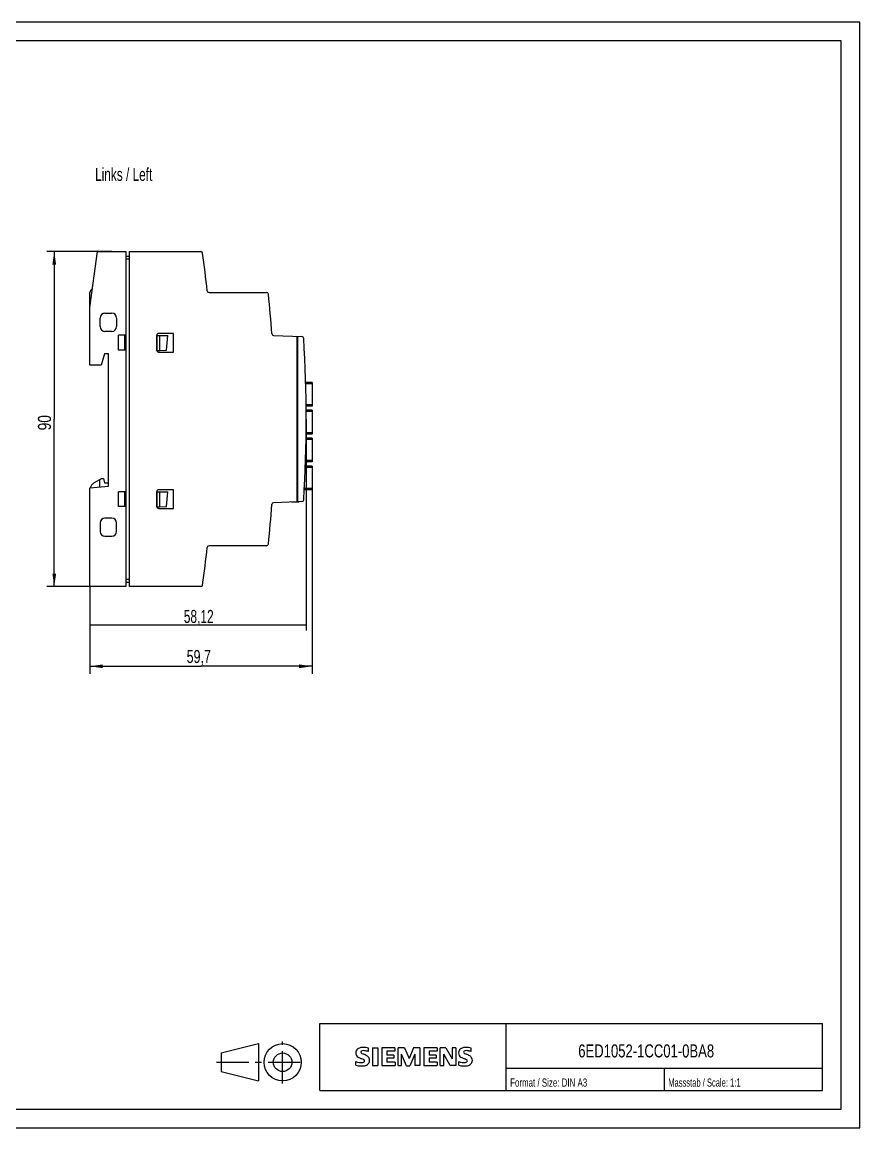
# Model space of a CAD drawing. Extents: x 0 to 420, y 0 to 297.
# Drawn here: x 195.1 to 420, y 0 to 297 of the extents above; entities that cross this region are included whole.
import ezdxf

# ---------------------------------------------------------------- set-up
doc = ezdxf.new("R2010")
doc.units = 0
doc.header["$LTSCALE"] = 23.1
doc.linetypes.add('CENTER', pattern=[0.6, 0.375, -0.075, 0.075, -0.075])
for name, color, linetype in [('11000_LEFT', 7, 'CONTINUOUS'), ('11100_DIM_LEFT', 7, 'CONTINUOUS'), ('11300_LEFT_GERMAN_ENGLISH', 7, 'CONTINUOUS'), ('90000_FRAME', 7, 'CONTINUOUS'), ('91000_TIP', 7, 'CONTINUOUS')]:
    doc.layers.add(name, color=color, linetype=linetype)
doc.styles.get("Standard").update_dxf_attribs({"font": 'txt', "width": 0.8})
doc.dimstyles.new('DIMSTYLE_1', dxfattribs={"dimtxt": 3.5, "dimasz": 3.5, "dimexe": 0.18, "dimexo": 0.0625, "dimgap": 0.09, "dimtad": 1, "dimtxsty": 'STANDARD', "dimcen": 0.09, "dimazin": 3, "dimtp": 0.05, "dimtm": 0.05, "dimtfac": 1, "dimtofl": 0, "dimtmove": 0, "dimatfit": 3, "dimtolj": 1})

# ---------------------------------------------------------------- blocks, each defined once
blk = doc.blocks.new('*D1')
at = {"layer": '11100_DIM_LEFT', "linetype": 'CONTINUOUS'}
for p, q in [((272.915624, 171.719332), (272.915624, 121.98147)), ((213.215624, 145.376257), (213.215624, 121.98147)), ((213.215624, 123.98147), (243.065624, 123.98147)), ((272.915624, 123.98147), (243.065624, 123.98147))]:
    blk.add_line(p, q, dxfattribs=at)
for points in [[(216.715624, 124.48147), (213.215624, 123.98147), (216.715624, 123.48147)], [(269.415624, 123.48147), (272.915624, 123.98147), (269.415624, 124.48147)]]:
    blk.add_solid(points, dxfattribs=at)
at = {"layer": '11100_DIM_LEFT', "linetype": 'CONTINUOUS', "width": 0.714286}
blk.add_text('59,7', height=3.5, dxfattribs=at).set_placement((239.234966, 124.85647))
blk = doc.blocks.new('*D2')
at = {"layer": '11100_DIM_LEFT', "linetype": 'CONTINUOUS'}
for p, q in [((219.11968, 235.376257), (201.686961, 235.376257)), ((203.686961, 235.376257), (203.686961, 190.376257)), ((203.686961, 145.376257), (203.686961, 190.376257)), ((218.064624, 145.376257), (201.686961, 145.376257))]:
    blk.add_line(p, q, dxfattribs=at)
for points in [[(204.186961, 231.876257), (203.686961, 235.376257), (203.186961, 231.876257)], [(203.186961, 148.876257), (203.686961, 145.376257), (204.186961, 148.876257)]]:
    blk.add_solid(points, dxfattribs=at)
at = {"layer": '11100_DIM_LEFT', "linetype": 'CONTINUOUS', "width": 0.785714}
blk.add_text('90', height=3.5, rotation=90, dxfattribs=at).set_placement((202.811961, 187.356388))

msp = doc.modelspace()

# ---------------------------------------------------------------- linework, layer by layer
at = {"layer": '11000_LEFT', "color": 7, "linetype": 'CONTINUOUS'}
for p, q in [((213.216, 220.376), (215.324, 235.376)), ((215.324, 235.376), (222.916, 235.376)), ((222.916, 235.376), (222.916, 145.376)), ((223.816, 235.376), (223.816, 145.376)), ((223.816, 235.376), (243.037, 235.376)), ((222.916, 234.176), (223.816, 234.176)), ((222.916, 233.376), (223.816, 233.376)), ((213.266, 220.732), (213.266, 224.376)), ((245.266, 224.376), (260.71, 224.376)), ((213.216, 204.876), (213.216, 220.376)), ((215.991, 215.226), (215.991, 217.526)), ((217.291, 218.826), (219.141, 218.826)), ((220.441, 217.526), (220.441, 215.226)), ((219.141, 213.926), (217.291, 213.926)), ((220.916, 208.876), (220.916, 212.876)), ((222.916, 212.876), (220.916, 212.876)), ((222.526, 212.876), (222.526, 208.876)), ((231.216, 212.876), (231.216, 208.876)), ((231.264, 208.834), (231.266, 212.83)), ((231.266, 212.873), (231.266, 212.83)), ((231.266, 212.873), (234.219, 212.872)), ((231.266, 212.83), (232.066, 212.829)), ((235.716, 213.376), (231.716, 213.376)), ((232.064, 208.833), (232.066, 212.829)), ((232.066, 212.829), (234.219, 212.872)), ((233.842, 208.869), (234.219, 212.872)), ((235.716, 208.376), (235.716, 213.376)), ((262.563, 212.857), (270.19, 212.524)), ((268.916, 168.173), (268.916, 212.579)), ((269.116, 212.471), (268.916, 212.471)), ((269.116, 212.371), (268.916, 212.371)), ((269.116, 168.182), (269.116, 212.571)), ((222.916, 208.876), (220.916, 208.876)), ((231.264, 208.834), (232.064, 208.833)), ((231.716, 208.376), (235.716, 208.376)), ((232.064, 208.833), (233.842, 208.869)), ((217.137, 207.876), (216.277, 204.876)), ((218.218, 207.876), (217.137, 207.876)), ((218.218, 172.376), (218.218, 207.876)), ((216.277, 204.876), (213.216, 204.876)), ((272.916, 200.212), (271.2, 200.212)), ((272.916, 199.862), (271.21, 199.862)), ((272.916, 200.212), (272.916, 193.836)), ((272.916, 194.188), (271.317, 194.188)), ((272.916, 193.838), (271.321, 193.838)), ((272.916, 193.836), (271.321, 193.836)), ((272.916, 192.743), (271.33, 192.743)), ((272.916, 192.393), (271.332, 192.393)), ((272.916, 192.743), (272.916, 186.369)), ((272.916, 184.914), (271.295, 184.914)), ((272.916, 185.266), (271.301, 185.266)), ((272.916, 185.264), (271.301, 185.264)), ((272.916, 186.369), (271.315, 186.369)), ((272.916, 186.719), (271.319, 186.719)), ((272.916, 185.266), (272.916, 178.891)), ((272.916, 178.891), (271.15, 178.891)), ((272.916, 179.241), (271.161, 179.241)), ((272.916, 177.393), (271.098, 177.393)), ((272.916, 177.743), (271.11, 177.743)), ((272.916, 177.743), (272.916, 171.369)), ((213.216, 171.939), (218.218, 172.376)), ((216.424, 174.376), (214.266, 173.13)), ((215.968, 172.179), (215.968, 174.113)), ((216.424, 174.376), (216.924, 174.376)), ((216.924, 174.376), (217.218, 173.276)), ((217.218, 173.276), (218.218, 173.276)), ((213.216, 145.376), (213.216, 171.939)), ((220.916, 166.876), (220.916, 170.876)), ((222.916, 170.876), (220.916, 170.876)), ((222.526, 170.876), (222.526, 166.876)), ((231.216, 170.876), (231.216, 166.876)), ((231.264, 166.834), (231.266, 170.83)), ((231.266, 170.873), (231.266, 170.83)), ((231.266, 170.873), (234.219, 170.872)), ((231.266, 170.83), (232.066, 170.829)), ((235.716, 171.376), (231.716, 171.376)), ((232.064, 166.833), (232.066, 170.829)), ((232.066, 170.829), (234.219, 170.872)), ((233.842, 166.869), (234.219, 170.872)), ((235.716, 166.376), (235.716, 171.376)), ((272.916, 171.369), (270.904, 171.369)), ((272.916, 171.719), (270.922, 171.719)), ((222.916, 166.876), (220.916, 166.876)), ((231.264, 166.834), (232.064, 166.833)), ((231.716, 166.376), (235.716, 166.376)), ((232.064, 166.833), (233.842, 166.869)), ((268.916, 168.173), (262.563, 167.896)), ((267.431, 168.108), (269.416, 168.108)), ((269.116, 168.381), (268.916, 168.381)), ((269.116, 168.281), (268.916, 168.281)), ((270.19, 168.229), (269.116, 168.182)), ((269.416, 168.108), (269.416, 168.195)), ((219.141, 163.791), (217.291, 163.791)), ((215.991, 162.491), (215.991, 160.191)), ((220.441, 160.191), (220.441, 162.491)), ((217.291, 158.891), (219.141, 158.891)), ((260.71, 156.376), (245.266, 156.376)), ((222.916, 147.376), (223.816, 147.376)), ((222.916, 146.576), (223.816, 146.576)), ((222.916, 145.376), (213.216, 145.376)), ((243.037, 145.376), (223.816, 145.376))]:
    msp.add_line(p, q, dxfattribs=at)
for centre, radius, start, end in [((243.037, 234.876), 0.5, 7.85767, 90), ((-79.407, 190.376), 326, 6.06555, 7.85767), ((214.266, 224.376), 1, 110.88846, 180), ((245.266, 224.876), 0.5, 186.06555, 270), ((260.71, 223.876), 0.5, 5.62545, 90), ((-79.394, 190.376), 342.25, 3.84433, 5.62545), ((217.291, 217.526), 1.3, 90, 180), ((219.141, 217.526), 1.3, 0, 90), ((217.291, 215.226), 1.3, 180, 270), ((219.141, 215.226), 1.3, 270, 360), ((231.716, 212.876), 0.5, 90, 180), ((262.585, 213.356), 0.5, 183.84433, 267.5), ((270.168, 212.024), 0.5, 3.54354, 87.5), ((-79.412, 190.376), 350.75, 356.45646, 3.54354), ((231.716, 208.876), 0.5, 180, 270), ((215.266, 171.398), 2, 120, 163.98843), ((231.716, 170.876), 0.5, 90, 180), ((231.716, 166.876), 0.5, 180, 270), ((-79.394, 190.376), 342.25, 354.37456, 356.15567), ((262.585, 167.396), 0.5, 92.5, 176.15567), ((270.168, 168.728), 0.5, 272.5, 356.45646), ((217.291, 162.491), 1.3, 90, 180), ((219.141, 162.491), 1.3, 0, 90), ((217.291, 160.191), 1.3, 180, 270), ((219.141, 160.191), 1.3, 270, 360), ((-79.407, 190.376), 326, 352.14233, 353.93445), ((245.266, 155.876), 0.5, 90, 173.93445), ((260.71, 156.876), 0.5, 270, 354.37456), ((243.037, 145.876), 0.5, 270, 352.14233)]:
    msp.add_arc(centre, radius, start, end, dxfattribs=at)
at = {"layer": '11100_DIM_LEFT', "color": 7, "linetype": 'CONTINUOUS'}
for p, q in [((271.338, 190.376), (271.338, 133.55)), ((213.216, 145.376), (213.216, 133.55)), ((271.338, 135.05), (213.216, 135.05))]:
    msp.add_line(p, q, dxfattribs=at)
at = {"layer": '90000_FRAME', "color": 7, "linetype": 'CONTINUOUS'}
for p, q in [((420, 297), (0, 297)), ((420, 0), (420, 297)), ((415, 292), (5, 292)), ((415, 5), (415, 292)), ((275, 28), (410, 28)), ((275, 10), (275, 28)), ((325, 10), (325, 28)), ((410, 10), (410, 28)), ((284.895, 20.916), (285.169, 21.19)), ((288.03, 20.499), (288.03, 21.449)), ((289.124, 21.497), (290.55, 21.497)), ((289.124, 21.497), (289.124, 16.744)), ((290.55, 21.497), (290.55, 16.744)), ((295.16, 21.497), (291.643, 21.497)), ((291.643, 21.497), (291.643, 16.744)), ((295.16, 21.497), (295.16, 20.618)), ((297.727, 21.497), (296.016, 21.497)), ((296.016, 16.744), (296.016, 21.497)), ((297.727, 21.497), (298.963, 18.597)), ((300.151, 21.497), (298.963, 18.597)), ((301.862, 21.497), (300.151, 21.497)), ((301.862, 21.497), (301.862, 16.744)), ((306.473, 21.497), (302.956, 21.497)), ((302.956, 21.497), (302.956, 16.744)), ((306.473, 21.497), (306.473, 20.618)), ((308.85, 21.497), (307.305, 21.497)), ((307.305, 16.744), (307.305, 21.497)), ((308.85, 21.497), (310.537, 18.55)), ((311.488, 21.497), (310.537, 21.497)), ((310.537, 21.497), (310.537, 18.55)), ((311.488, 21.497), (311.488, 16.744)), ((315.623, 20.499), (315.623, 21.449)), ((295.16, 20.618), (293.021, 20.618)), ((293.021, 20.618), (293.021, 19.548)), ((294.875, 19.548), (293.021, 19.548)), ((294.875, 18.764), (293.021, 18.764)), ((293.021, 18.764), (293.021, 17.647)), ((294.875, 19.548), (294.875, 18.764)), ((298.297, 16.696), (296.966, 19.786)), ((296.966, 16.744), (296.966, 19.786)), ((300.484, 19.833), (299.153, 16.696)), ((300.484, 19.833), (300.484, 16.744)), ((306.473, 20.618), (304.334, 20.618)), ((304.334, 20.618), (304.334, 19.548)), ((306.188, 19.548), (304.334, 19.548)), ((306.188, 18.764), (304.334, 18.764)), ((304.334, 18.764), (304.334, 17.647)), ((306.188, 19.548), (306.188, 18.764)), ((309.967, 16.744), (308.255, 19.786)), ((308.255, 16.744), (308.255, 19.786)), ((284.703, 16.839), (284.703, 17.789)), ((289.124, 16.744), (290.55, 16.744)), ((291.643, 16.744), (295.208, 16.744)), ((295.208, 17.647), (293.021, 17.647)), ((295.208, 17.647), (295.208, 16.744)), ((296.016, 16.744), (296.966, 16.744)), ((298.297, 16.696), (299.153, 16.696)), ((301.862, 16.744), (300.484, 16.744)), ((302.956, 16.744), (306.52, 16.744)), ((306.52, 17.647), (304.334, 17.647)), ((306.52, 17.647), (306.52, 16.744)), ((307.305, 16.744), (308.255, 16.744)), ((311.488, 16.744), (309.967, 16.744)), ((312.296, 16.839), (312.296, 17.789)), ((325, 16), (410, 16)), ((367.5, 10), (367.5, 16)), ((275, 10), (410, 10)), ((5, 5), (415, 5)), ((0, 0), (420, 0))]:
    msp.add_line(p, q, dxfattribs=at)
for centre, radius, start, end in [((285.795, 20.25), 1.12, 142.81392, 167.1523), ((286.14, 19.943), 1.581, 121.2141, 141.52548), ((286.52, 19.254), 2.367, 86.2218, 120.42726), ((286.251, 12.558), 9.068, 78.68271, 87.31476), ((313.387, 20.25), 1.12, 142.81392, 167.1523), ((313.733, 19.943), 1.581, 121.2141, 141.52548), ((314.112, 19.254), 2.367, 86.2218, 120.42726), ((313.844, 12.558), 9.068, 78.68271, 87.31476), ((285.963, 20.142), 1.309, 164.19749, 195.80251), ((285.9, 20.102), 1.239, 194.79522, 225.71766), ((286.504, 20.808), 2.166, 227.31193, 242.70403), ((290.359, 28.342), 10.629, 242.86201, 247.1042), ((286.307, 20.368), 0.303, 154.44004, 221.82017), ((286.386, 20.289), 0.41, 102.82878, 149.22596), ((286.717, 20.754), 0.866, 222.77604, 239.03624), ((279.564, 2.549), 17.332, 65.34147, 67.39978), ((287.619, 22.35), 2.699, 240.0482, 251.37797), ((286.803, 18.546), 2.202, 84.04001, 103.34277), ((284.21, 13.424), 6.859, 59.90203, 68.20365), ((286.692, 17.976), 0.34, 305.50322, 72.46529), ((286.463, 16.129), 4.642, 70.26259, 82.95242), ((286.886, 18.062), 1.505, 25.95629, 59.48348), ((286.958, 18.14), 1.406, 335.3868, 24.39151), ((313.555, 20.142), 1.309, 164.19749, 195.80251), ((313.493, 20.102), 1.239, 194.79522, 225.71766), ((314.097, 20.808), 2.166, 227.31193, 242.70403), ((317.952, 28.342), 10.629, 242.86201, 247.1042), ((313.9, 20.368), 0.303, 154.44004, 221.82017), ((313.979, 20.289), 0.41, 102.82878, 149.22596), ((314.31, 20.754), 0.866, 222.77604, 239.03624), ((307.156, 2.549), 17.332, 65.34147, 67.39978), ((315.212, 22.35), 2.699, 240.0482, 251.37797), ((314.396, 18.546), 2.202, 84.04001, 103.34277), ((311.803, 13.424), 6.859, 59.90203, 68.20365), ((314.285, 17.976), 0.34, 305.50322, 72.46529), ((314.055, 16.129), 4.642, 70.26259, 82.95242), ((314.479, 18.062), 1.505, 25.95629, 59.48348), ((314.551, 18.14), 1.406, 335.3868, 24.39151), ((285.948, 20.801), 3.259, 247.53002, 280.75795), ((286.126, 21.378), 4.757, 252.59392, 280.98166), ((286.408, 18.701), 1.112, 277.71, 295.68849), ((286.581, 18.76), 2.101, 282.40584, 311.86444), ((286.954, 18.193), 1.433, 315.89046, 333.52293), ((313.541, 20.801), 3.259, 247.53002, 280.75795), ((313.719, 21.378), 4.757, 252.59392, 280.98166), ((314, 18.701), 1.112, 277.71, 295.68849), ((314.174, 18.76), 2.101, 282.40584, 311.86444), ((314.546, 18.193), 1.433, 315.89046, 333.52293)]:
    msp.add_arc(centre, radius, start, end, dxfattribs=at)
at = {"layer": '91000_TIP', "color": 7, "linetype": 'CONTINUOUS'}
for p, q in [((248.508, 20.129), (258.508, 22.629)), ((258.508, 22.629), (258.508, 12.629)), ((248.508, 20.129), (248.508, 15.129)), ((248.508, 15.129), (258.508, 12.629))]:
    msp.add_line(p, q, dxfattribs=at)
at = {"layer": '91000_TIP', "color": 7, "linetype": 'CENTER'}
for p, q in [((265.008, 11.907), (265.008, 23.191)), ((247.229, 17.629), (270.831, 17.629))]:
    msp.add_line(p, q, dxfattribs=at)
at = {"layer": '91000_TIP', "color": 7, "linetype": 'CONTINUOUS'}
for radius in [5, 2.5]:
    msp.add_circle((265.008, 17.629), radius, dxfattribs=at)

# ---------------------------------------------------------------- texts
at = {"layer": '11100_DIM_LEFT', "linetype": 'CONTINUOUS', "width": 0.685714}
msp.add_text('58,12', height=3.5, dxfattribs=at).set_placement((238.462, 135.621))
at = {"layer": '11300_LEFT_GERMAN_ENGLISH', "color": 7, "linetype": 'CONTINUOUS', "width": 0.678571}
msp.add_text('Links / Left', height=3.5, dxfattribs=at).set_placement((214.654, 254.352))
at = {"layer": '90000_FRAME', "color": 7, "linetype": 'CONTINUOUS'}
for s, height, width, p in [('6ED1052-1CC01-0BA8', 3.5, 0.75, (344.382, 18.925)), ('Format / Size: DIN A3', 2.2, 0.723356, (326.092, 11.067)), ('Massstab / Scale: 1:1', 2.2, 0.668934, (368.545, 11.067))]:
    msp.add_text(s, height=height, dxfattribs=dict(at, width=width)).set_placement(p)

# ---------------------------------------------------------------- dimensions: what is measured, and where the dimension line sits
at = {"layer": '11100_DIM_LEFT', "linetype": 'CONTINUOUS'}
dim = msp.add_linear_dim(base=(203.687, 235.376), p1=(218.065, 145.376), p2=(219.12, 235.376), angle=90, text='90', dimstyle='DIMSTYLE_1', dxfattribs=at)
dim.commit()
dim.dimension.update_dxf_attribs({"geometry": '*D2', "text_midpoint": (201.062, 190.106), "dimtype": 160})
dim = msp.add_linear_dim(base=(272.916, 123.981), p1=(213.216, 145.376), p2=(272.916, 171.719), text='59,7', dimstyle='DIMSTYLE_1', dxfattribs=at)
dim.commit()
dim.dimension.update_dxf_attribs({"geometry": '*D1', "text_midpoint": (244.235, 126.606), "dimtype": 160})

doc.saveas('drawing.dxf')
